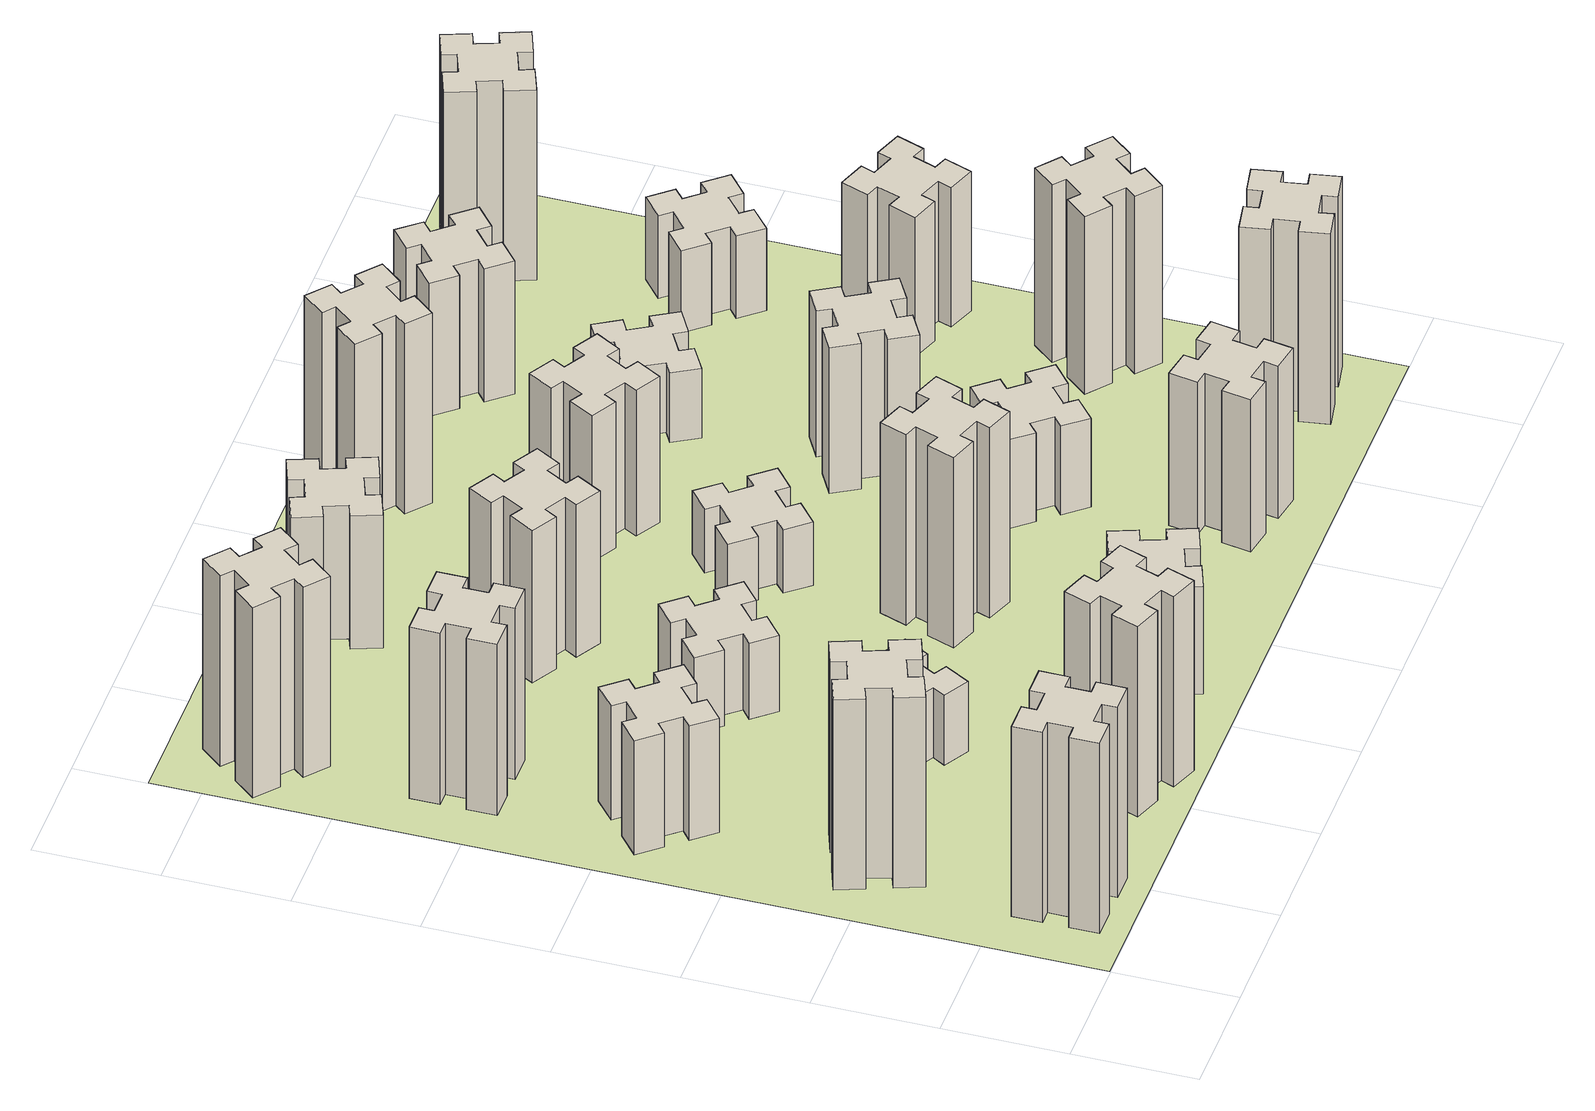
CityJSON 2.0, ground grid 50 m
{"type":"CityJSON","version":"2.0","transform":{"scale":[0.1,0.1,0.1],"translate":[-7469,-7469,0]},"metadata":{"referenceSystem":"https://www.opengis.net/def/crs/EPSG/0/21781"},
"CityObjects":{
"building1":{"type":"Building","attributes":{"class":"1000","function":"1000","usage":"1000","yearOfConstruction":2016,"roofType":"1000","measuredHeight":90,"storeysAboveGround":30,"storeysBelowGround":0},"geometry":[{"type":"Solid","lod":"1","boundaries":[[[[0,1,2,3,4,5,6,7,8,9,10,11,12,13,14,15,16,17,18,19]],[[17,16,20,21]],[[16,15,22,20]],[[15,14,23,22]],[[14,13,24,23]],[[13,12,25,24]],[[12,11,26,25]],[[11,10,27,26]],[[10,9,28,27]],[[9,8,29,28]],[[8,7,30,29]],[[7,6,31,30]],[[6,5,32,31]],[[5,4,33,32]],[[4,3,34,33]],[[3,2,35,34]],[[2,1,36,35]],[[1,0,37,36]],[[0,19,38,37]],[[19,18,39,38]],[[18,17,21,39]],[[24,25,26,27,28,29,30,31,32,33,34,35,36,37,38,39,21,20,22,23]]]]}]},
"building2":{"type":"Building","attributes":{"class":"1000","function":"1000","usage":"1000","yearOfConstruction":2016,"roofType":"1000","measuredHeight":90,"storeysAboveGround":30,"storeysBelowGround":0},"geometry":[{"type":"Solid","lod":"1","boundaries":[[[[40,41,42,43,44,45,46,47,48,49,50,51,52,53,54,55,56,57,58,59]],[[57,56,60,61]],[[56,55,62,60]],[[55,54,63,62]],[[54,53,64,63]],[[53,52,65,64]],[[52,51,66,65]],[[51,50,67,66]],[[50,49,68,67]],[[49,48,69,68]],[[48,47,70,69]],[[47,46,71,70]],[[46,45,72,71]],[[45,44,73,72]],[[44,43,74,73]],[[43,42,75,74]],[[42,41,76,75]],[[41,40,77,76]],[[40,59,78,77]],[[59,58,79,78]],[[58,57,61,79]],[[64,65,66,67,68,69,70,71,72,73,74,75,76,77,78,79,61,60,62,63]]]]}]},
"building3":{"type":"Building","attributes":{"class":"1000","function":"1000","usage":"1000","yearOfConstruction":2016,"roofType":"1000","measuredHeight":54,"storeysAboveGround":30,"storeysBelowGround":0},"geometry":[{"type":"Solid","lod":"1","boundaries":[[[[80,81,82,83,84,85,86,87,88,89,90,91,92,93,94,95,96,97,98,99]],[[97,96,100,101]],[[96,95,102,100]],[[95,94,103,102]],[[94,93,104,103]],[[93,92,105,104]],[[92,91,106,105]],[[91,90,107,106]],[[90,89,108,107]],[[89,88,109,108]],[[88,87,110,109]],[[87,86,111,110]],[[86,85,112,111]],[[85,84,113,112]],[[84,83,114,113]],[[83,82,115,114]],[[82,81,116,115]],[[81,80,117,116]],[[80,99,118,117]],[[99,98,119,118]],[[98,97,101,119]],[[104,105,106,107,108,109,110,111,112,113,114,115,116,117,118,119,101,100,102,103]]]]}]},
"building4":{"type":"Building","attributes":{"class":"1000","function":"1000","usage":"1000","yearOfConstruction":2016,"roofType":"1000","measuredHeight":81,"storeysAboveGround":30,"storeysBelowGround":0},"geometry":[{"type":"Solid","lod":"1","boundaries":[[[[120,121,122,123,124,125,126,127,128,129,130,131,132,133,134,135,136,137,138,139]],[[137,136,140,141]],[[136,135,142,140]],[[135,134,143,142]],[[134,133,144,143]],[[133,132,145,144]],[[132,131,146,145]],[[131,130,147,146]],[[130,129,148,147]],[[129,128,149,148]],[[128,127,150,149]],[[127,126,151,150]],[[126,125,152,151]],[[125,124,153,152]],[[124,123,154,153]],[[123,122,155,154]],[[122,121,156,155]],[[121,120,157,156]],[[120,139,158,157]],[[139,138,159,158]],[[138,137,141,159]],[[144,145,146,147,148,149,150,151,152,153,154,155,156,157,158,159,141,140,142,143]]]]}]},
"building5":{"type":"Building","attributes":{"class":"1000","function":"1000","usage":"1000","yearOfConstruction":2016,"roofType":"1000","measuredHeight":90,"storeysAboveGround":30,"storeysBelowGround":0},"geometry":[{"type":"Solid","lod":"1","boundaries":[[[[160,161,162,163,164,165,166,167,168,169,170,171,172,173,174,175,176,177,178,179]],[[177,176,180,181]],[[176,175,182,180]],[[175,174,183,182]],[[174,173,184,183]],[[173,172,185,184]],[[172,171,186,185]],[[171,170,187,186]],[[170,169,188,187]],[[169,168,189,188]],[[168,167,190,189]],[[167,166,191,190]],[[166,165,192,191]],[[165,164,193,192]],[[164,163,194,193]],[[163,162,195,194]],[[162,161,196,195]],[[161,160,197,196]],[[160,179,198,197]],[[179,178,199,198]],[[178,177,181,199]],[[184,185,186,187,188,189,190,191,192,193,194,195,196,197,198,199,181,180,182,183]]]]}]},
"building6":{"type":"Building","attributes":{"class":"1000","function":"1000","usage":"1000","yearOfConstruction":2016,"roofType":"1000","measuredHeight":90,"storeysAboveGround":30,"storeysBelowGround":0},"geometry":[{"type":"Solid","lod":"1","boundaries":[[[[200,201,202,203,204,205,206,207,208,209,210,211,212,213,214,215,216,217,218,219]],[[217,216,220,221]],[[216,215,222,220]],[[215,214,223,222]],[[214,213,224,223]],[[213,212,225,224]],[[212,211,226,225]],[[211,210,227,226]],[[210,209,228,227]],[[209,208,229,228]],[[208,207,230,229]],[[207,206,231,230]],[[206,205,232,231]],[[205,204,233,232]],[[204,203,234,233]],[[203,202,235,234]],[[202,201,236,235]],[[201,200,237,236]],[[200,219,238,237]],[[219,218,239,238]],[[218,217,221,239]],[[224,225,226,227,228,229,230,231,232,233,234,235,236,237,238,239,221,220,222,223]]]]}]},
"building7":{"type":"Building","attributes":{"class":"1000","function":"1000","usage":"1000","yearOfConstruction":2016,"roofType":"1000","measuredHeight":33,"storeysAboveGround":30,"storeysBelowGround":0},"geometry":[{"type":"Solid","lod":"1","boundaries":[[[[240,241,242,243,244,245,246,247,248,249,250,251,252,253,254,255,256,257,258,259]],[[257,256,260,261]],[[256,255,262,260]],[[255,254,263,262]],[[254,253,264,263]],[[253,252,265,264]],[[252,251,266,265]],[[251,250,267,266]],[[250,249,268,267]],[[249,248,269,268]],[[248,247,270,269]],[[247,246,271,270]],[[246,245,272,271]],[[245,244,273,272]],[[244,243,274,273]],[[243,242,275,274]],[[242,241,276,275]],[[241,240,277,276]],[[240,259,278,277]],[[259,258,279,278]],[[258,257,261,279]],[[264,265,266,267,268,269,270,271,272,273,274,275,276,277,278,279,261,260,262,263]]]]}]},
"building8":{"type":"Building","attributes":{"class":"1000","function":"1000","usage":"1000","yearOfConstruction":2016,"roofType":"1000","measuredHeight":36,"storeysAboveGround":30,"storeysBelowGround":0},"geometry":[{"type":"Solid","lod":"1","boundaries":[[[[280,281,282,283,284,285,286,287,288,289,290,291,292,293,294,295,296,297,298,299]],[[297,296,300,301]],[[296,295,302,300]],[[295,294,303,302]],[[294,293,304,303]],[[293,292,305,304]],[[292,291,306,305]],[[291,290,307,306]],[[290,289,308,307]],[[289,288,309,308]],[[288,287,310,309]],[[287,286,311,310]],[[286,285,312,311]],[[285,284,313,312]],[[284,283,314,313]],[[283,282,315,314]],[[282,281,316,315]],[[281,280,317,316]],[[280,299,318,317]],[[299,298,319,318]],[[298,297,301,319]],[[304,305,306,307,308,309,310,311,312,313,314,315,316,317,318,319,301,300,302,303]]]]}]},
"building9":{"type":"Building","attributes":{"class":"1000","function":"1000","usage":"1000","yearOfConstruction":2016,"roofType":"1000","measuredHeight":51,"storeysAboveGround":30,"storeysBelowGround":0},"geometry":[{"type":"Solid","lod":"1","boundaries":[[[[320,321,322,323,324,325,326,327,328,329,330,331,332,333,334,335,336,337,338,339]],[[337,336,340,341]],[[336,335,342,340]],[[335,334,343,342]],[[334,333,344,343]],[[333,332,345,344]],[[332,331,346,345]],[[331,330,347,346]],[[330,329,348,347]],[[329,328,349,348]],[[328,327,350,349]],[[327,326,351,350]],[[326,325,352,351]],[[325,324,353,352]],[[324,323,354,353]],[[323,322,355,354]],[[322,321,356,355]],[[321,320,357,356]],[[320,339,358,357]],[[339,338,359,358]],[[338,337,341,359]],[[344,345,346,347,348,349,350,351,352,353,354,355,356,357,358,359,341,340,342,343]]]]}]},
"building10":{"type":"Building","attributes":{"class":"1000","function":"1000","usage":"1000","yearOfConstruction":2016,"roofType":"1000","measuredHeight":72,"storeysAboveGround":30,"storeysBelowGround":0},"geometry":[{"type":"Solid","lod":"1","boundaries":[[[[360,361,362,363,364,365,366,367,368,369,370,371,372,373,374,375,376,377,378,379]],[[377,376,380,381]],[[376,375,382,380]],[[375,374,383,382]],[[374,373,384,383]],[[373,372,385,384]],[[372,371,386,385]],[[371,370,387,386]],[[370,369,388,387]],[[369,368,389,388]],[[368,367,390,389]],[[367,366,391,390]],[[366,365,392,391]],[[365,364,393,392]],[[364,363,394,393]],[[363,362,395,394]],[[362,361,396,395]],[[361,360,397,396]],[[360,379,398,397]],[[379,378,399,398]],[[378,377,381,399]],[[384,385,386,387,388,389,390,391,392,393,394,395,396,397,398,399,381,380,382,383]]]]}]},
"building11":{"type":"Building","attributes":{"class":"1000","function":"1000","usage":"1000","yearOfConstruction":2016,"roofType":"1000","measuredHeight":63,"storeysAboveGround":30,"storeysBelowGround":0},"geometry":[{"type":"Solid","lod":"1","boundaries":[[[[400,401,402,403,404,405,406,407,408,409,410,411,412,413,414,415,416,417,418,419]],[[417,416,420,421]],[[416,415,422,420]],[[415,414,423,422]],[[414,413,424,423]],[[413,412,425,424]],[[412,411,426,425]],[[411,410,427,426]],[[410,409,428,427]],[[409,408,429,428]],[[408,407,430,429]],[[407,406,431,430]],[[406,405,432,431]],[[405,404,433,432]],[[404,403,434,433]],[[403,402,435,434]],[[402,401,436,435]],[[401,400,437,436]],[[400,419,438,437]],[[419,418,439,438]],[[418,417,421,439]],[[424,425,426,427,428,429,430,431,432,433,434,435,436,437,438,439,421,420,422,423]]]]}]},
"building12":{"type":"Building","attributes":{"class":"1000","function":"1000","usage":"1000","yearOfConstruction":2016,"roofType":"1000","measuredHeight":90,"storeysAboveGround":30,"storeysBelowGround":0},"geometry":[{"type":"Solid","lod":"1","boundaries":[[[[440,441,442,443,444,445,446,447,448,449,450,451,452,453,454,455,456,457,458,459]],[[457,456,460,461]],[[456,455,462,460]],[[455,454,463,462]],[[454,453,464,463]],[[453,452,465,464]],[[452,451,466,465]],[[451,450,467,466]],[[450,449,468,467]],[[449,448,469,468]],[[448,447,470,469]],[[447,446,471,470]],[[446,445,472,471]],[[445,444,473,472]],[[444,443,474,473]],[[443,442,475,474]],[[442,441,476,475]],[[441,440,477,476]],[[440,459,478,477]],[[459,458,479,478]],[[458,457,461,479]],[[464,465,466,467,468,469,470,471,472,473,474,475,476,477,478,479,461,460,462,463]]]]}]},
"building13":{"type":"Building","attributes":{"class":"1000","function":"1000","usage":"1000","yearOfConstruction":2016,"roofType":"1000","measuredHeight":30,"storeysAboveGround":30,"storeysBelowGround":0},"geometry":[{"type":"Solid","lod":"1","boundaries":[[[[480,481,482,483,484,485,486,487,488,489,490,491,492,493,494,495,496,497,498,499]],[[497,496,500,501]],[[496,495,502,500]],[[495,494,503,502]],[[494,493,504,503]],[[493,492,505,504]],[[492,491,506,505]],[[491,490,507,506]],[[490,489,508,507]],[[489,488,509,508]],[[488,487,510,509]],[[487,486,511,510]],[[486,485,512,511]],[[485,484,513,512]],[[484,483,514,513]],[[483,482,515,514]],[[482,481,516,515]],[[481,480,517,516]],[[480,499,518,517]],[[499,498,519,518]],[[498,497,501,519]],[[504,505,506,507,508,509,510,511,512,513,514,515,516,517,518,519,501,500,502,503]]]]}]},
"building14":{"type":"Building","attributes":{"class":"1000","function":"1000","usage":"1000","yearOfConstruction":2016,"roofType":"1000","measuredHeight":69,"storeysAboveGround":30,"storeysBelowGround":0},"geometry":[{"type":"Solid","lod":"1","boundaries":[[[[520,521,522,523,524,525,526,527,528,529,530,531,532,533,534,535,536,537,538,539]],[[537,536,540,541]],[[536,535,542,540]],[[535,534,543,542]],[[534,533,544,543]],[[533,532,545,544]],[[532,531,546,545]],[[531,530,547,546]],[[530,529,548,547]],[[529,528,549,548]],[[528,527,550,549]],[[527,526,551,550]],[[526,525,552,551]],[[525,524,553,552]],[[524,523,554,553]],[[523,522,555,554]],[[522,521,556,555]],[[521,520,557,556]],[[520,539,558,557]],[[539,538,559,558]],[[538,537,541,559]],[[544,545,546,547,548,549,550,551,552,553,554,555,556,557,558,559,541,540,542,543]]]]}]},
"building15":{"type":"Building","attributes":{"class":"1000","function":"1000","usage":"1000","yearOfConstruction":2016,"roofType":"1000","measuredHeight":72,"storeysAboveGround":30,"storeysBelowGround":0},"geometry":[{"type":"Solid","lod":"1","boundaries":[[[[560,561,562,563,564,565,566,567,568,569,570,571,572,573,574,575,576,577,578,579]],[[577,576,580,581]],[[576,575,582,580]],[[575,574,583,582]],[[574,573,584,583]],[[573,572,585,584]],[[572,571,586,585]],[[571,570,587,586]],[[570,569,588,587]],[[569,568,589,588]],[[568,567,590,589]],[[567,566,591,590]],[[566,565,592,591]],[[565,564,593,592]],[[564,563,594,593]],[[563,562,595,594]],[[562,561,596,595]],[[561,560,597,596]],[[560,579,598,597]],[[579,578,599,598]],[[578,577,581,599]],[[584,585,586,587,588,589,590,591,592,593,594,595,596,597,598,599,581,580,582,583]]]]}]},
"building16":{"type":"Building","attributes":{"class":"1000","function":"1000","usage":"1000","yearOfConstruction":2016,"roofType":"1000","measuredHeight":90,"storeysAboveGround":30,"storeysBelowGround":0},"geometry":[{"type":"Solid","lod":"1","boundaries":[[[[600,601,602,603,604,605,606,607,608,609,610,611,612,613,614,615,616,617,618,619]],[[617,616,620,621]],[[616,615,622,620]],[[615,614,623,622]],[[614,613,624,623]],[[613,612,625,624]],[[612,611,626,625]],[[611,610,627,626]],[[610,609,628,627]],[[609,608,629,628]],[[608,607,630,629]],[[607,606,631,630]],[[606,605,632,631]],[[605,604,633,632]],[[604,603,634,633]],[[603,602,635,634]],[[602,601,636,635]],[[601,600,637,636]],[[600,619,638,637]],[[619,618,639,638]],[[618,617,621,639]],[[624,625,626,627,628,629,630,631,632,633,634,635,636,637,638,639,621,620,622,623]]]]}]},
"building17":{"type":"Building","attributes":{"class":"1000","function":"1000","usage":"1000","yearOfConstruction":2016,"roofType":"1000","measuredHeight":42,"storeysAboveGround":30,"storeysBelowGround":0},"geometry":[{"type":"Solid","lod":"1","boundaries":[[[[640,641,642,643,644,645,646,647,648,649,650,651,652,653,654,655,656,657,658,659]],[[657,656,660,661]],[[656,655,662,660]],[[655,654,663,662]],[[654,653,664,663]],[[653,652,665,664]],[[652,651,666,665]],[[651,650,667,666]],[[650,649,668,667]],[[649,648,669,668]],[[648,647,670,669]],[[647,646,671,670]],[[646,645,672,671]],[[645,644,673,672]],[[644,643,674,673]],[[643,642,675,674]],[[642,641,676,675]],[[641,640,677,676]],[[640,659,678,677]],[[659,658,679,678]],[[658,657,661,679]],[[664,665,666,667,668,669,670,671,672,673,674,675,676,677,678,679,661,660,662,663]]]]}]},
"building18":{"type":"Building","attributes":{"class":"1000","function":"1000","usage":"1000","yearOfConstruction":2016,"roofType":"1000","measuredHeight":69,"storeysAboveGround":30,"storeysBelowGround":0},"geometry":[{"type":"Solid","lod":"1","boundaries":[[[[680,681,682,683,684,685,686,687,688,689,690,691,692,693,694,695,696,697,698,699]],[[697,696,700,701]],[[696,695,702,700]],[[695,694,703,702]],[[694,693,704,703]],[[693,692,705,704]],[[692,691,706,705]],[[691,690,707,706]],[[690,689,708,707]],[[689,688,709,708]],[[688,687,710,709]],[[687,686,711,710]],[[686,685,712,711]],[[685,684,713,712]],[[684,683,714,713]],[[683,682,715,714]],[[682,681,716,715]],[[681,680,717,716]],[[680,699,718,717]],[[699,698,719,718]],[[698,697,701,719]],[[704,705,706,707,708,709,710,711,712,713,714,715,716,717,718,719,701,700,702,703]]]]}]},
"building19":{"type":"Building","attributes":{"class":"1000","function":"1000","usage":"1000","yearOfConstruction":2016,"roofType":"1000","measuredHeight":33,"storeysAboveGround":30,"storeysBelowGround":0},"geometry":[{"type":"Solid","lod":"1","boundaries":[[[[720,721,722,723,724,725,726,727,728,729,730,731,732,733,734,735,736,737,738,739]],[[737,736,740,741]],[[736,735,742,740]],[[735,734,743,742]],[[734,733,744,743]],[[733,732,745,744]],[[732,731,746,745]],[[731,730,747,746]],[[730,729,748,747]],[[729,728,749,748]],[[728,727,750,749]],[[727,726,751,750]],[[726,725,752,751]],[[725,724,753,752]],[[724,723,754,753]],[[723,722,755,754]],[[722,721,756,755]],[[721,720,757,756]],[[720,739,758,757]],[[739,738,759,758]],[[738,737,741,759]],[[744,745,746,747,748,749,750,751,752,753,754,755,756,757,758,759,741,740,742,743]]]]}]},
"building20":{"type":"Building","attributes":{"class":"1000","function":"1000","usage":"1000","yearOfConstruction":2016,"roofType":"1000","measuredHeight":90,"storeysAboveGround":30,"storeysBelowGround":0},"geometry":[{"type":"Solid","lod":"1","boundaries":[[[[760,761,762,763,764,765,766,767,768,769,770,771,772,773,774,775,776,777,778,779]],[[777,776,780,781]],[[776,775,782,780]],[[775,774,783,782]],[[774,773,784,783]],[[773,772,785,784]],[[772,771,786,785]],[[771,770,787,786]],[[770,769,788,787]],[[769,768,789,788]],[[768,767,790,789]],[[767,766,791,790]],[[766,765,792,791]],[[765,764,793,792]],[[764,763,794,793]],[[763,762,795,794]],[[762,761,796,795]],[[761,760,797,796]],[[760,779,798,797]],[[779,778,799,798]],[[778,777,781,799]],[[784,785,786,787,788,789,790,791,792,793,794,795,796,797,798,799,781,780,782,783]]]]}]},
"building21":{"type":"Building","attributes":{"class":"1000","function":"1000","usage":"1000","yearOfConstruction":2016,"roofType":"1000","measuredHeight":63,"storeysAboveGround":30,"storeysBelowGround":0},"geometry":[{"type":"Solid","lod":"1","boundaries":[[[[800,801,802,803,804,805,806,807,808,809,810,811,812,813,814,815,816,817,818,819]],[[817,816,820,821]],[[816,815,822,820]],[[815,814,823,822]],[[814,813,824,823]],[[813,812,825,824]],[[812,811,826,825]],[[811,810,827,826]],[[810,809,828,827]],[[809,808,829,828]],[[808,807,830,829]],[[807,806,831,830]],[[806,805,832,831]],[[805,804,833,832]],[[804,803,834,833]],[[803,802,835,834]],[[802,801,836,835]],[[801,800,837,836]],[[800,819,838,837]],[[819,818,839,838]],[[818,817,821,839]],[[824,825,826,827,828,829,830,831,832,833,834,835,836,837,838,839,821,820,822,823]]]]}]},
"building22":{"type":"Building","attributes":{"class":"1000","function":"1000","usage":"1000","yearOfConstruction":2016,"roofType":"1000","measuredHeight":84,"storeysAboveGround":30,"storeysBelowGround":0},"geometry":[{"type":"Solid","lod":"1","boundaries":[[[[840,841,842,843,844,845,846,847,848,849,850,851,852,853,854,855,856,857,858,859]],[[857,856,860,861]],[[856,855,862,860]],[[855,854,863,862]],[[854,853,864,863]],[[853,852,865,864]],[[852,851,866,865]],[[851,850,867,866]],[[850,849,868,867]],[[849,848,869,868]],[[848,847,870,869]],[[847,846,871,870]],[[846,845,872,871]],[[845,844,873,872]],[[844,843,874,873]],[[843,842,875,874]],[[842,841,876,875]],[[841,840,877,876]],[[840,859,878,877]],[[859,858,879,878]],[[858,857,861,879]],[[864,865,866,867,868,869,870,871,872,873,874,875,876,877,878,879,861,860,862,863]]]]}]},
"building23":{"type":"Building","attributes":{"class":"1000","function":"1000","usage":"1000","yearOfConstruction":2016,"roofType":"1000","measuredHeight":66,"storeysAboveGround":30,"storeysBelowGround":0},"geometry":[{"type":"Solid","lod":"1","boundaries":[[[[880,881,882,883,884,885,886,887,888,889,890,891,892,893,894,895,896,897,898,899]],[[897,896,900,901]],[[896,895,902,900]],[[895,894,903,902]],[[894,893,904,903]],[[893,892,905,904]],[[892,891,906,905]],[[891,890,907,906]],[[890,889,908,907]],[[889,888,909,908]],[[888,887,910,909]],[[887,886,911,910]],[[886,885,912,911]],[[885,884,913,912]],[[884,883,914,913]],[[883,882,915,914]],[[882,881,916,915]],[[881,880,917,916]],[[880,899,918,917]],[[899,898,919,918]],[[898,897,901,919]],[[904,905,906,907,908,909,910,911,912,913,914,915,916,917,918,919,901,900,902,903]]]]}]},
"building24":{"type":"Building","attributes":{"class":"1000","function":"1000","usage":"1000","yearOfConstruction":2016,"roofType":"1000","measuredHeight":39,"storeysAboveGround":30,"storeysBelowGround":0},"geometry":[{"type":"Solid","lod":"1","boundaries":[[[[920,921,922,923,924,925,926,927,928,929,930,931,932,933,934,935,936,937,938,939]],[[937,936,940,941]],[[936,935,942,940]],[[935,934,943,942]],[[934,933,944,943]],[[933,932,945,944]],[[932,931,946,945]],[[931,930,947,946]],[[930,929,948,947]],[[929,928,949,948]],[[928,927,950,949]],[[927,926,951,950]],[[926,925,952,951]],[[925,924,953,952]],[[924,923,954,953]],[[923,922,955,954]],[[922,921,956,955]],[[921,920,957,956]],[[920,939,958,957]],[[939,938,959,958]],[[938,937,941,959]],[[944,945,946,947,948,949,950,951,952,953,954,955,956,957,958,959,941,940,942,943]]]]}]},
"building25":{"type":"Building","attributes":{"class":"1000","function":"1000","usage":"1000","yearOfConstruction":2016,"roofType":"1000","measuredHeight":90,"storeysAboveGround":30,"storeysBelowGround":0},"geometry":[{"type":"Solid","lod":"1","boundaries":[[[[960,961,962,963,964,965,966,967,968,969,970,971,972,973,974,975,976,977,978,979]],[[977,976,980,981]],[[976,975,982,980]],[[975,974,983,982]],[[974,973,984,983]],[[973,972,985,984]],[[972,971,986,985]],[[971,970,987,986]],[[970,969,988,987]],[[969,968,989,988]],[[968,967,990,989]],[[967,966,991,990]],[[966,965,992,991]],[[965,964,993,992]],[[964,963,994,993]],[[963,962,995,994]],[[962,961,996,995]],[[961,960,997,996]],[[960,979,998,997]],[[979,978,999,998]],[[978,977,981,999]],[[984,985,986,987,988,989,990,991,992,993,994,995,996,997,998,999,981,980,982,983]]]]}]},
"landuse1":{"type":"LandUse","attributes":{"name":"plot1","function":"1010"},"geometry":[{"type":"MultiSurface","lod":"1","boundaries":[[[1000,1001,1002,1003]]]}]}
},
"vertices":[
[265,325,0],[265,225,0],[205,225,0],[205,105,0],[325,105,0],[325,165,0],[425,165,0],[425,105,0],[545,105,0],[545,225,0],[485,225,0],[485,325,0],[545,325,0],[545,445,0],[425,445,0],[425,385,0],[325,385,0],[325,445,0],[205,445,0],[205,325,0],[325,385,900],[325,445,900],[425,385,900],[425,445,900],[545,445,900],[545,325,900],[485,325,900],[485,225,900],[545,225,900],[545,105,900],[425,105,900],[425,165,900],[325,165,900],[325,105,900],[205,105,900],[205,225,900],[265,225,900],[265,325,900],[205,325,900],[205,445,900],
[496,1006,0],[462,1100,0],[518,1120,0],[477,1233,0],[364,1192,0],[385,1136,0],[291,1102,0],[270,1158,0],[157,1117,0],[199,1004,0],[255,1025,0],[289,931,0],[233,910,0],[274,797,0],[387,839,0],[366,895,0],[460,929,0],[480,873,0],[593,914,0],[552,1027,0],[460,929,900],[480,873,900],[366,895,900],[387,839,900],[274,797,900],[233,910,900],[289,931,900],[255,1025,900],[199,1004,900],[157,1117,900],[270,1158,900],[291,1102,900],[385,1136,900],[364,1192,900],[477,1233,900],[518,1120,900],[462,1100,900],[496,1006,900],[552,1027,900],[593,914,900],
[492,1888,0],[427,1964,0],[473,2003,0],[396,2095,0],[304,2018,0],[343,1972,0],[266,1907,0],[228,1953,0],[136,1876,0],[213,1784,0],[259,1823,0],[323,1746,0],[277,1708,0],[354,1616,0],[446,1693,0],[408,1739,0],[484,1803,0],[523,1757,0],[615,1834,0],[538,1926,0],[484,1803,540],[523,1757,540],[408,1739,540],[446,1693,540],[354,1616,540],[277,1708,540],[323,1746,540],[259,1823,540],[213,1784,540],[136,1876,540],[228,1953,540],[266,1907,540],[343,1972,540],[304,2018,540],[396,2095,540],[473,2003,540],[427,1964,540],[492,1888,540],[538,1926,540],[615,1834,540],
[485,2545,0],[485,2645,0],[545,2645,0],[545,2765,0],[425,2765,0],[425,2705,0],[325,2705,0],[325,2765,0],[205,2765,0],[205,2645,0],[265,2645,0],[265,2545,0],[205,2545,0],[205,2425,0],[325,2425,0],[325,2485,0],[425,2485,0],[425,2425,0],[545,2425,0],[545,2545,0],[425,2485,810],[425,2425,810],[325,2485,810],[325,2425,810],[205,2425,810],[205,2545,810],[265,2545,810],[265,2645,810],[205,2645,810],[205,2765,810],[325,2765,810],[325,2705,810],[425,2705,810],[425,2765,810],[545,2765,810],[545,2645,810],[485,2645,810],[485,2545,810],[545,2545,810],[545,2425,810],
[1029,360,0],[995,266,0],[939,287,0],[897,174,0],[1010,133,0],[1031,189,0],[1125,155,0],[1104,99,0],[1217,57,0],[1258,170,0],[1202,191,0],[1236,285,0],[1292,264,0],[1333,377,0],[1220,418,0],[1200,362,0],[1106,396,0],[1127,452,0],[1014,493,0],[973,380,0],[1106,396,900],[1127,452,900],[1200,362,900],[1220,418,900],[1333,377,900],[1292,264,900],[1236,285,900],[1202,191,900],[1258,170,900],[1217,57,900],[1104,99,900],[1125,155,900],[1031,189,900],[1010,133,900],[897,174,900],[939,287,900],[995,266,900],[1029,360,900],[973,380,900],[1014,493,900],
[384,3387,0],[308,3452,0],[346,3498,0],[254,3575,0],[177,3483,0],[223,3444,0],[159,3368,0],[113,3406,0],[36,3314,0],[128,3237,0],[166,3283,0],[243,3219,0],[204,3173,0],[296,3096,0],[373,3188,0],[327,3226,0],[392,3303,0],[438,3264,0],[515,3356,0],[423,3433,0],[392,3303,900],[438,3264,900],[327,3226,900],[373,3188,900],[296,3096,900],[204,3173,900],[243,3219,900],[166,3283,900],[128,3237,900],[36,3314,900],[113,3406,900],[159,3368,900],[223,3444,900],[177,3483,900],[254,3575,900],[346,3498,900],[308,3452,900],[384,3387,900],[423,3433,900],[515,3356,900],
[1086,1017,0],[1136,1104,0],[1188,1074,0],[1248,1178,0],[1144,1238,0],[1114,1186,0],[1027,1236,0],[1057,1288,0],[953,1348,0],[893,1244,0],[945,1214,0],[895,1127,0],[843,1157,0],[783,1053,0],[887,993,0],[917,1045,0],[1004,995,0],[974,943,0],[1078,883,0],[1138,987,0],[1004,995,330],[974,943,330],[917,1045,330],[887,993,330],[783,1053,330],[843,1157,330],[895,1127,330],[945,1214,330],[893,1244,330],[953,1348,330],[1057,1288,330],[1027,1236,330],[1114,1186,330],[1144,1238,330],[1248,1178,330],[1188,1074,330],[1136,1104,330],[1086,1017,330],[1138,987,330],[1078,883,330],
[1083,1972,0],[1006,1907,0],[968,1953,0],[876,1876,0],[953,1784,0],[999,1823,0],[1063,1746,0],[1017,1708,0],[1094,1616,0],[1186,1693,0],[1148,1739,0],[1224,1803,0],[1263,1757,0],[1355,1834,0],[1278,1926,0],[1232,1888,0],[1167,1964,0],[1213,2003,0],[1136,2095,0],[1044,2018,0],[1167,1964,360],[1213,2003,360],[1232,1888,360],[1278,1926,360],[1355,1834,360],[1263,1757,360],[1224,1803,360],[1148,1739,360],[1186,1693,360],[1094,1616,360],[1017,1708,360],[1063,1746,360],[999,1823,360],[953,1784,360],[876,1876,360],[968,1953,360],[1006,1907,360],[1083,1972,360],[1044,2018,360],[1136,2095,360],
[1765,496,0],[1671,462,0],[1650,518,0],[1537,477,0],[1579,364,0],[1635,385,0],[1669,291,0],[1613,270,0],[1654,157,0],[1767,199,0],[1746,255,0],[1840,289,0],[1860,233,0],[1973,274,0],[1932,387,0],[1876,366,0],[1842,460,0],[1898,480,0],[1857,593,0],[1744,552,0],[1842,460,510],[1898,480,510],[1876,366,510],[1932,387,510],[1973,274,510],[1860,233,510],[1840,289,510],[1746,255,510],[1767,199,510],[1654,157,510],[1613,270,510],[1669,291,510],[1635,385,510],[1579,364,510],[1537,477,510],[1650,518,510],[1671,462,510],[1765,496,510],[1744,552,510],[1857,593,510],
[1314,2666,0],[1227,2716,0],[1257,2768,0],[1153,2828,0],[1093,2724,0],[1145,2694,0],[1095,2607,0],[1043,2637,0],[983,2533,0],[1087,2473,0],[1117,2525,0],[1204,2475,0],[1174,2423,0],[1278,2363,0],[1338,2467,0],[1286,2497,0],[1336,2584,0],[1388,2554,0],[1448,2658,0],[1344,2718,0],[1336,2584,720],[1388,2554,720],[1286,2497,720],[1338,2467,720],[1278,2363,720],[1174,2423,720],[1204,2475,720],[1117,2525,720],[1087,2473,720],[983,2533,720],[1043,2637,720],[1095,2607,720],[1145,2694,720],[1093,2724,720],[1153,2828,720],[1257,2768,720],[1227,2716,720],[1314,2666,720],[1344,2718,720],[1448,2658,720],
[1125,3456,0],[1031,3422,0],[1010,3478,0],[897,3437,0],[939,3324,0],[995,3345,0],[1029,3251,0],[973,3230,0],[1014,3117,0],[1127,3159,0],[1106,3215,0],[1200,3249,0],[1220,3193,0],[1333,3234,0],[1292,3347,0],[1236,3326,0],[1202,3420,0],[1258,3440,0],[1217,3553,0],[1104,3512,0],[1202,3420,630],[1258,3440,630],[1236,3326,630],[1292,3347,630],[1333,3234,630],[1220,3193,630],[1200,3249,630],[1106,3215,630],[1127,3159,630],[1014,3117,630],[973,3230,630],[1029,3251,630],[995,3345,630],[939,3324,630],[897,3437,630],[1010,3478,630],[1031,3422,630],[1125,3456,630],[1104,3512,630],[1217,3553,630],
[1769,1300,0],[1735,1206,0],[1679,1227,0],[1637,1114,0],[1750,1073,0],[1771,1129,0],[1865,1095,0],[1844,1039,0],[1957,997,0],[1998,1110,0],[1942,1131,0],[1976,1225,0],[2032,1204,0],[2073,1317,0],[1960,1358,0],[1940,1302,0],[1846,1336,0],[1867,1392,0],[1754,1433,0],[1713,1320,0],[1846,1336,900],[1867,1392,900],[1940,1302,900],[1960,1358,900],[2073,1317,900],[2032,1204,900],[1976,1225,900],[1942,1131,900],[1998,1110,900],[1957,997,900],[1844,1039,900],[1865,1095,900],[1771,1129,900],[1750,1073,900],[1637,1114,900],[1679,1227,900],[1735,1206,900],[1769,1300,900],[1713,1320,900],[1754,1433,900],
[1972,1988,0],[1907,2064,0],[1953,2103,0],[1876,2195,0],[1784,2118,0],[1823,2072,0],[1746,2007,0],[1708,2053,0],[1616,1976,0],[1693,1884,0],[1739,1923,0],[1803,1846,0],[1757,1808,0],[1834,1716,0],[1926,1793,0],[1888,1839,0],[1964,1903,0],[2003,1857,0],[2095,1934,0],[2018,2026,0],[1964,1903,300],[2003,1857,300],[1888,1839,300],[1926,1793,300],[1834,1716,300],[1757,1808,300],[1803,1846,300],[1739,1923,300],[1693,1884,300],[1616,1976,300],[1708,2053,300],[1746,2007,300],[1823,2072,300],[1784,2118,300],[1876,2195,300],[1953,2103,300],[1907,2064,300],[1972,1988,300],[2018,2026,300],[2095,1934,300],
[2026,2497,0],[2076,2584,0],[2128,2554,0],[2188,2658,0],[2084,2718,0],[2054,2666,0],[1967,2716,0],[1997,2768,0],[1893,2828,0],[1833,2724,0],[1885,2694,0],[1835,2607,0],[1783,2637,0],[1723,2533,0],[1827,2473,0],[1857,2525,0],[1944,2475,0],[1914,2423,0],[2018,2363,0],[2078,2467,0],[1944,2475,690],[1914,2423,690],[1857,2525,690],[1827,2473,690],[1723,2533,690],[1783,2637,690],[1835,2607,690],[1885,2694,690],[1833,2724,690],[1893,2828,690],[1997,2768,690],[1967,2716,690],[2054,2666,690],[2084,2718,690],[2188,2658,690],[2128,2554,690],[2076,2584,690],[2026,2497,690],[2078,2467,690],[2018,2363,690],
[2596,444,0],[2578,345,0],[2519,356,0],[2498,237,0],[2617,217,0],[2627,276,0],[2725,258,0],[2715,199,0],[2833,178,0],[2854,297,0],[2795,307,0],[2812,405,0],[2871,395,0],[2892,513,0],[2774,534,0],[2764,475,0],[2665,492,0],[2676,551,0],[2557,572,0],[2537,454,0],[2665,492,720],[2676,551,720],[2764,475,720],[2774,534,720],[2892,513,720],[2871,395,720],[2812,405,720],[2795,307,720],[2854,297,720],[2833,178,720],[2715,199,720],[2725,258,720],[2627,276,720],[2617,217,720],[2498,237,720],[2519,356,720],[2578,345,720],[2596,444,720],[2537,454,720],[2557,572,720],
[1746,3383,0],[1823,3319,0],[1784,3273,0],[1876,3196,0],[1953,3288,0],[1907,3326,0],[1972,3403,0],[2018,3364,0],[2095,3456,0],[2003,3533,0],[1964,3487,0],[1888,3552,0],[1926,3598,0],[1834,3675,0],[1757,3583,0],[1803,3544,0],[1739,3468,0],[1693,3506,0],[1616,3414,0],[1708,3337,0],[1739,3468,900],[1693,3506,900],[1803,3544,900],[1757,3583,900],[1834,3675,900],[1926,3598,900],[1888,3552,900],[1964,3487,900],[2003,3533,900],[2095,3456,900],[2018,3364,900],[1972,3403,900],[1907,3326,900],[1953,3288,900],[1876,3196,900],[1784,3273,900],[1823,3319,900],[1746,3383,900],[1708,3337,900],[1616,3414,900],
[2563,1232,0],[2486,1167,0],[2448,1213,0],[2356,1136,0],[2433,1044,0],[2479,1083,0],[2543,1006,0],[2497,968,0],[2574,876,0],[2666,953,0],[2628,999,0],[2704,1063,0],[2743,1017,0],[2835,1094,0],[2758,1186,0],[2712,1148,0],[2647,1224,0],[2693,1263,0],[2616,1355,0],[2524,1278,0],[2647,1224,420],[2693,1263,420],[2712,1148,420],[2758,1186,420],[2835,1094,420],[2743,1017,420],[2704,1063,420],[2628,999,420],[2666,953,420],[2574,876,420],[2497,968,420],[2543,1006,420],[2479,1083,420],[2433,1044,420],[2356,1136,420],[2448,1213,420],[2486,1167,420],[2563,1232,420],[2524,1278,420],[2616,1355,420],
[2475,1744,0],[2525,1657,0],[2473,1627,0],[2533,1523,0],[2637,1583,0],[2607,1635,0],[2694,1685,0],[2724,1633,0],[2828,1693,0],[2768,1797,0],[2716,1767,0],[2666,1854,0],[2718,1884,0],[2658,1988,0],[2554,1928,0],[2584,1876,0],[2497,1826,0],[2467,1878,0],[2363,1818,0],[2423,1714,0],[2497,1826,690],[2467,1878,690],[2584,1876,690],[2554,1928,690],[2658,1988,690],[2718,1884,690],[2666,1854,690],[2716,1767,690],[2768,1797,690],[2828,1693,690],[2724,1633,690],[2694,1685,690],[2607,1635,690],[2637,1583,690],[2533,1523,690],[2473,1627,690],[2525,1657,690],[2475,1744,690],[2423,1714,690],[2363,1818,690],
[2475,2584,0],[2525,2497,0],[2473,2467,0],[2533,2363,0],[2637,2423,0],[2607,2475,0],[2694,2525,0],[2724,2473,0],[2828,2533,0],[2768,2637,0],[2716,2607,0],[2666,2694,0],[2718,2724,0],[2658,2828,0],[2554,2768,0],[2584,2716,0],[2497,2666,0],[2467,2718,0],[2363,2658,0],[2423,2554,0],[2497,2666,330],[2467,2718,330],[2584,2716,330],[2554,2768,330],[2658,2828,330],[2718,2724,330],[2666,2694,330],[2716,2607,330],[2768,2637,330],[2828,2533,330],[2724,2473,330],[2694,2525,330],[2607,2475,330],[2637,2423,330],[2533,2363,330],[2473,2467,330],[2525,2497,330],[2475,2584,330],[2423,2554,330],[2363,2658,330],
[3465,492,0],[3367,475,0],[3357,534,0],[3238,513,0],[3259,395,0],[3318,405,0],[3336,307,0],[3277,297,0],[3297,178,0],[3416,199,0],[3405,258,0],[3504,276,0],[3514,217,0],[3632,237,0],[3611,356,0],[3552,345,0],[3535,444,0],[3594,454,0],[3573,572,0],[3455,551,0],[3535,444,900],[3594,454,900],[3552,345,900],[3611,356,900],[3632,237,900],[3514,217,900],[3504,276,900],[3405,258,900],[3416,199,900],[3297,178,900],[3277,297,900],[3336,307,900],[3318,405,900],[3259,395,900],[3238,513,900],[3357,534,900],[3367,475,900],[3465,492,900],[3455,551,900],[3573,572,900],
[2712,3368,0],[2647,3444,0],[2693,3483,0],[2616,3575,0],[2524,3498,0],[2563,3452,0],[2486,3387,0],[2448,3433,0],[2356,3356,0],[2433,3264,0],[2479,3303,0],[2543,3226,0],[2497,3188,0],[2574,3096,0],[2666,3173,0],[2628,3219,0],[2704,3283,0],[2743,3237,0],[2835,3314,0],[2758,3406,0],[2704,3283,630],[2743,3237,630],[2628,3219,630],[2666,3173,630],[2574,3096,630],[2497,3188,630],[2543,3226,630],[2479,3303,630],[2433,3264,630],[2356,3356,630],[2448,3433,630],[2486,3387,630],[2563,3452,630],[2524,3498,630],[2616,3575,630],[2693,3483,630],[2647,3444,630],[2712,3368,630],[2758,3406,630],[2835,3314,630],
[3487,1006,0],[3552,1083,0],[3598,1044,0],[3675,1136,0],[3583,1213,0],[3544,1167,0],[3468,1232,0],[3506,1278,0],[3414,1355,0],[3337,1263,0],[3383,1224,0],[3319,1148,0],[3273,1186,0],[3196,1094,0],[3288,1017,0],[3326,1063,0],[3403,999,0],[3364,953,0],[3456,876,0],[3533,968,0],[3403,999,840],[3364,953,840],[3326,1063,840],[3288,1017,840],[3196,1094,840],[3273,1186,840],[3319,1148,840],[3383,1224,840],[3337,1263,840],[3414,1355,840],[3506,1278,840],[3468,1232,840],[3544,1167,840],[3583,1213,840],[3675,1136,840],[3598,1044,840],[3552,1083,840],[3487,1006,840],[3533,968,840],[3456,876,840],
[3520,1942,0],[3426,1976,0],[3447,2032,0],[3334,2073,0],[3293,1960,0],[3349,1940,0],[3315,1846,0],[3259,1867,0],[3217,1754,0],[3330,1713,0],[3351,1769,0],[3445,1735,0],[3424,1679,0],[3537,1637,0],[3578,1750,0],[3522,1771,0],[3556,1865,0],[3612,1844,0],[3653,1957,0],[3540,1998,0],[3556,1865,660],[3612,1844,660],[3522,1771,660],[3578,1750,660],[3537,1637,660],[3424,1679,660],[3445,1735,660],[3351,1769,660],[3330,1713,660],[3217,1754,660],[3259,1867,660],[3315,1846,660],[3349,1940,660],[3293,1960,660],[3334,2073,660],[3447,2032,660],[3426,1976,660],[3520,1942,660],[3540,1998,660],[3653,1957,660],
[3219,2563,0],[3283,2486,0],[3237,2448,0],[3314,2356,0],[3406,2433,0],[3368,2479,0],[3444,2543,0],[3483,2497,0],[3575,2574,0],[3498,2666,0],[3452,2628,0],[3387,2704,0],[3433,2743,0],[3356,2835,0],[3264,2758,0],[3303,2712,0],[3226,2647,0],[3188,2693,0],[3096,2616,0],[3173,2524,0],[3226,2647,390],[3188,2693,390],[3303,2712,390],[3264,2758,390],[3356,2835,390],[3433,2743,390],[3387,2704,390],[3452,2628,390],[3498,2666,390],[3575,2574,390],[3483,2497,390],[3444,2543,390],[3368,2479,390],[3406,2433,390],[3314,2356,390],[3237,2448,390],[3283,2486,390],[3219,2563,390],[3173,2524,390],[3096,2616,390],
[3215,3445,0],[3249,3351,0],[3193,3330,0],[3234,3217,0],[3347,3259,0],[3326,3315,0],[3420,3349,0],[3440,3293,0],[3553,3334,0],[3512,3447,0],[3456,3426,0],[3422,3520,0],[3478,3540,0],[3437,3653,0],[3324,3612,0],[3345,3556,0],[3251,3522,0],[3230,3578,0],[3117,3537,0],[3159,3424,0],[3251,3522,900],[3230,3578,900],[3345,3556,900],[3324,3612,900],[3437,3653,900],[3478,3540,900],[3422,3520,900],[3456,3426,900],[3512,3447,900],[3553,3334,900],[3440,3293,900],[3420,3349,900],[3326,3315,900],[3347,3259,900],[3234,3217,900],[3193,3330,900],[3249,3351,900],[3215,3445,900],[3159,3424,900],[3117,3537,900],
[5,3705,0],[3705,3705,0],[3705,5,0],[5,5,0]
]}
